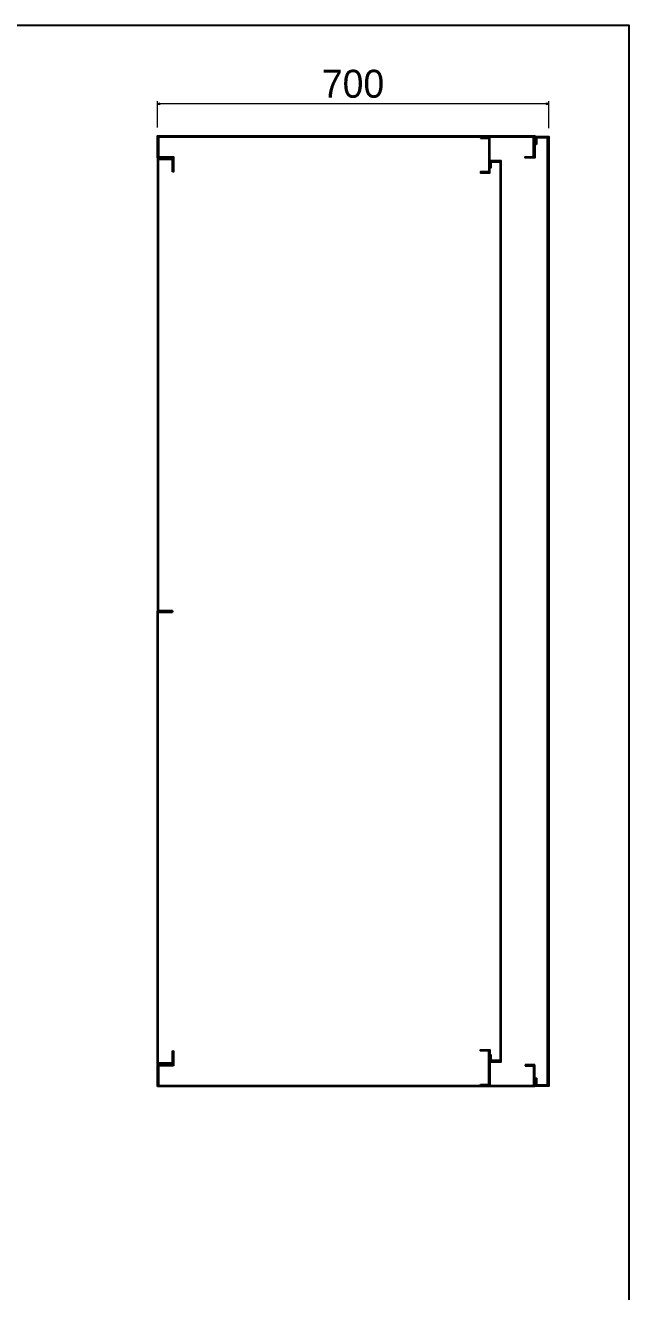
# Model space of a CAD drawing. Header units: millimetres. Extents: x 0 to 5097, y 0 to 3604.
# Drawn here: x 4017 to 5097, y 1339 to 3604 of the extents above; entities that cross this region are included whole.
import ezdxf
from ezdxf.enums import TextEntityAlignment as Align

# ---------------------------------------------------------------- set-up
doc = ezdxf.new("R2010")
doc.units = ezdxf.units.MM
doc.layers.add('DIM', color=253, linetype='Continuous')
doc.styles.add('Tahoma (Input Text)', font='tahoma.ttf')
doc.dimstyles.new('CNC', dxfattribs={"dimtxt": 50, "dimasz": 5, "dimexe": 5, "dimexo": 15, "dimgap": 10, "dimtad": 1, "dimdec": 0, "dimtxsty": 'Standard', "dimblk": 'OPEN30', "dimcen": 10, "dimclrd": 5, "dimclre": 5, "dimclrt": 3, "dimazin": 3, "dimtfac": 1, "dimtdec": 0, "dimtmove": 0, "dimatfit": 3, "dimldrblk": 'ARCHTICK', "dimlwd": 9, "dimlwe": 9})

# ---------------------------------------------------------------- blocks, each defined once
blk = doc.blocks.new('khungtenAsean2')
at = {"color": 7}
blk.add_lwpolyline([(0, 0), (2970, 0), (2970, -2100), (0, -2100)], close=True, dxfattribs=at)
at = {"color": 1, "style": 'Tahoma (Input Text)', "flags": 8}
for tag, p in [('#01', (137.1, -2021.3)), ('#03', (506.6, -2019.3)), ('#05', (1106.6, -2021.3)), ('#07', (1834.7, -2021.3)), ('#09', (2146.7, -2021.3)), ('#02', (98.5, -2081.3)), ('#04', (486.1, -2081.3)), ('#06', (1065.3, -2081.3)), ('#08', (1817.4, -2081.3)), ('#10', (2146.7, -2081.3))]:
    blk.add_attdef(tag, p, '', height=25, dxfattribs=at)
blk.add_attdef('#11', text='', height=25, dxfattribs=at).set_placement((2915, -2067.3), align=Align.CENTER)
blk = doc.blocks.new('*D9')
at = {"color": 0, "linetype": 'ByBlock', "lineweight": -2}
for p, q in [((4253.4, 3463.2), (4258.4, 3464.6)), ((4258.4, 3461.9), (4253.4, 3463.2)), ((4253.4, 3463.2), (4258.4, 3463.2)), ((4948.4, 3464.6), (4953.4, 3463.2)), ((4953.4, 3463.2), (4948.4, 3461.9)), ((4953.4, 3463.2), (4948.4, 3463.2))]:
    blk.add_line(p, q, dxfattribs=at)
at = {"layer": 'Defpoints', "color": 0, "transparency": 16777216}
for p in [(4253.4, 3463.2), (4253.4, 3405.7), (4953.4, 3404.7)]:
    blk.add_point(p, dxfattribs=at)
at = {"layer": 'DIM', "color": 5, "lineweight": 9, "transparency": 16777216}
for p, q in [((4253.4, 3420.7), (4253.4, 3468.2)), ((4953.4, 3419.7), (4953.4, 3468.2)), ((4948.4, 3463.2), (4258.4, 3463.2))]:
    blk.add_line(p, q, dxfattribs=at)
at = {"layer": 'DIM', "color": 3, "transparency": 16777216, "insert": (4603.4, 3498.8), "char_height": 50, "attachment_point": 5}
blk.add_mtext('700', dxfattribs=at)
blk = doc.blocks.new('_ArchTick')
at = {"color": 0, "const_width": 0.15}
blk.add_lwpolyline([(-0.5, -0.5), (0.5, 0.5)], dxfattribs=at)
blk = doc.blocks.new('_Open30')
at = {"color": 0, "linetype": 'ByBlock', "lineweight": -2}
for p, q in [((-1, 0.27), (0, 0)), ((0, 0), (-1, -0.27)), ((0, 0), (-1, 0))]:
    blk.add_line(p, q, dxfattribs=at)

msp = doc.modelspace()

# ---------------------------------------------------------------- linework, layer by layer
at = {"color": 7}
for p, q in [((4280.4, 1744.7), (4280.4, 1769.7)), ((4280.4, 1769.7), (4282.4, 1769.7)), ((4282.4, 1769.7), (4282.4, 1742.7)), ((4253.4, 1705.7), (4253.4, 1744.7)), ((4253.4, 1744.7), (4280.4, 1744.7)), ((4928.4, 1744.7), (4911.4, 1744.7)), ((4911.4, 1744.7), (4911.4, 1742.7)), ((4928.4, 1705.7), (4928.4, 1744.7)), ((4282.4, 1742.7), (4255.4, 1742.7)), ((4255.4, 1742.7), (4255.4, 1707.7)), ((4911.4, 1742.7), (4926.4, 1742.7)), ((4926.4, 1742.7), (4926.4, 1707.7)), ((4928.4, 1705.7), (4253.4, 1705.7)), ((4255.4, 1707.7), (4926.4, 1707.7))]:
    msp.add_line(p, q, dxfattribs=at)
for points in [[(4280.4, 3341.7), (4280.4, 3366.7), (4253.4, 3366.7), (4253.4, 3405.7), (4928.4, 3405.7), (4928.4, 3366.7), (4911.4, 3366.7), (4911.4, 3368.7), (4926.4, 3368.7), (4926.4, 3403.7), (4255.4, 3403.7), (4255.4, 3368.7), (4282.4, 3368.7), (4282.4, 3341.7)], [(4831.4, 3401.7), (4846.4, 3401.7), (4846.4, 3341.7), (4831.4, 3341.7), (4831.4, 3339.7), (4848.4, 3339.7), (4848.4, 3403.7), (4831.4, 3403.7)], [(4831.4, 1709.7), (4846.4, 1709.7), (4846.4, 1769.7), (4831.4, 1769.7), (4831.4, 1771.7), (4848.4, 1771.7), (4848.4, 1707.7), (4831.4, 1707.7)]]:
    msp.add_lwpolyline(points, close=True, dxfattribs=at)
for points in [[(4931.4, 3390.7), (4929.4, 3390.7), (4929.4, 3404.7), (4953.4, 3404.7), (4953.4, 1706.7), (4929.4, 1706.7), (4929.4, 1720.7), (4931.4, 1720.7), (4931.4, 1708.7), (4951.4, 1708.7), (4951.4, 3402.7), (4931.4, 3402.7), (4931.4, 3390.7)], [(4280.4, 3363.2), (4280.4, 3365.2), (4253.4, 3365.2), (4253.4, 2555.7), (4280.4, 2555.7), (4280.4, 2557.2)], [(4280.4, 3363.7), (4254.9, 3363.7), (4254.9, 2557.2), (4280.4, 2557.2)], [(4848.4, 3349.2), (4850.4, 3349.2), (4850.4, 3359.2), (4866.4, 3359.2), (4866.4, 1752.2), (4850.4, 1752.2), (4850.4, 1762.2), (4848.4, 1762.2), (4848.4, 1750.2), (4868.4, 1750.2), (4868.4, 3361.2), (4848.4, 3361.2), (4848.4, 3349.2)], [(4280.4, 1748.2), (4280.4, 1746.2), (4253.4, 1746.2), (4253.4, 2555.7), (4280.4, 2555.7), (4280.4, 2554.2)], [(4280.4, 1747.7), (4254.9, 1747.7), (4254.9, 2554.2), (4280.4, 2554.2)]]:
    msp.add_lwpolyline(points, dxfattribs=at)

# ---------------------------------------------------------------- block references
at = {"color": 7, "xscale": 1.716000000000349, "yscale": 1.716000000000349, "zscale": 1.716000000000349}
msp.add_blockref('khungtenAsean2', (0, 3603.6), dxfattribs=at)

# ---------------------------------------------------------------- dimensions: what is measured, and where the dimension line sits
at = {"layer": 'DIM', "color": 2}
dim = msp.add_linear_dim(base=(4253.4, 3463.2), p1=(4953.4, 3404.7), p2=(4253.4, 3405.7), dimstyle='CNC', dxfattribs=at)
dim.commit()
dim.dimension.update_dxf_attribs({"geometry": '*D9', "text_midpoint": (4603.4, 3498.8)})

doc.saveas('drawing.dxf')
